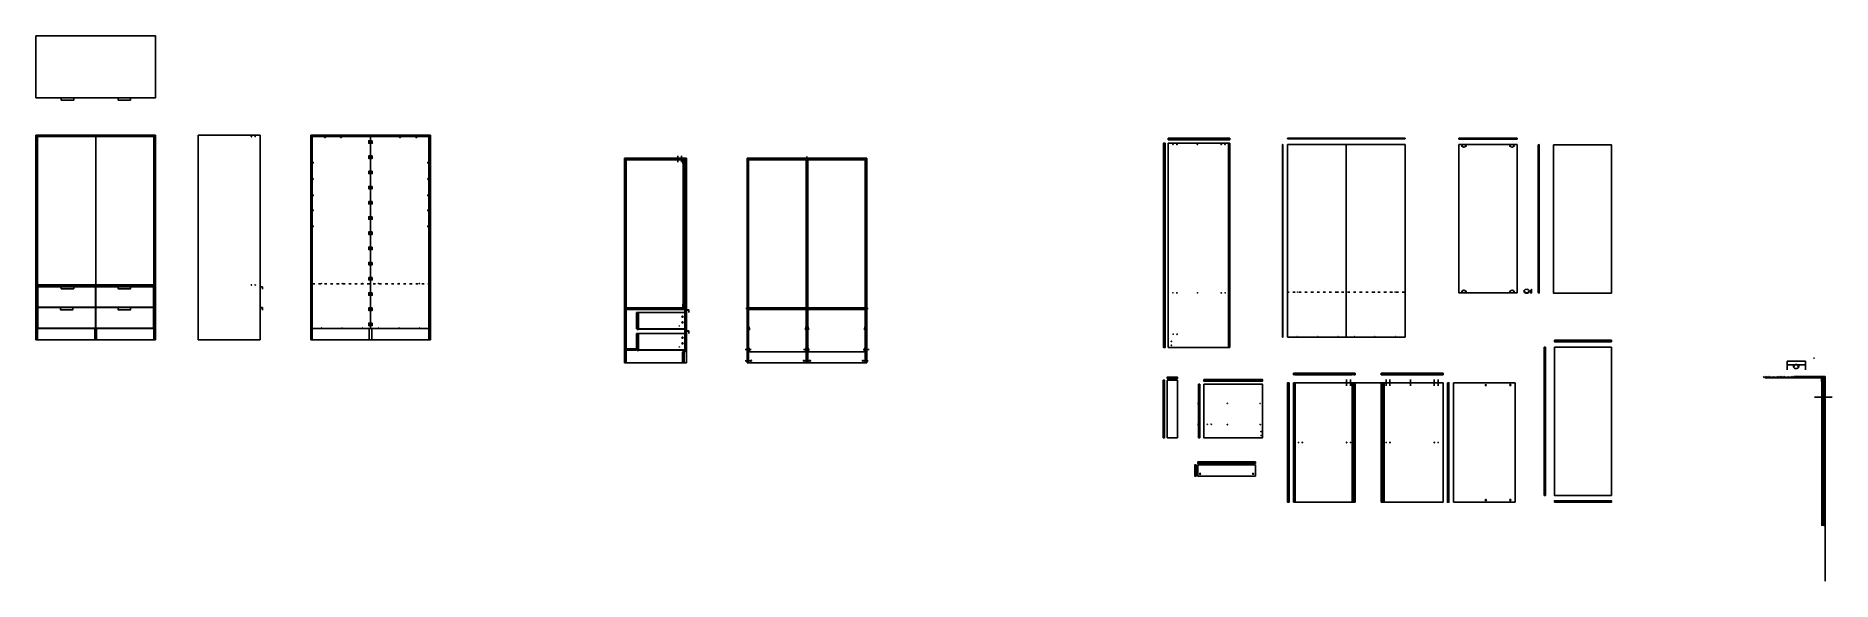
# Model space of a CAD drawing. Header units: millimetres. Extents: x 2032 to 3804, y 740 to 1278.
import ezdxf

# ---------------------------------------------------------------- set-up
doc = ezdxf.new("R2010")
doc.units = ezdxf.units.MM
doc.linetypes.add('ACAD_ISO02W100', pattern=[15, 12, -3])
doc.linetypes.add('ACAD_ISO03W100', pattern=[30, 12, -18])
for name, color, linetype in [('CAMPITURA', 253, 'Continuous'), ('filetto', 6, 'ACAD_ISO02W100'), ('mobile', 7, 'Continuous'), ('Viti', 90, 'Continuous')]:
    doc.layers.add(name, color=color, linetype=linetype)
pattern_1 = [(45, (90.105, -22.8741), (-0.6735192, 0.6735192), [])]
pattern_2 = [(45, (0, -22.8741), (-0.6735192, 0.6735192), [])]

# ---------------------------------------------------------------- blocks, each defined once
blk = doc.blocks.new('*U0')
for p, q in [((52.6, -7.9), (52.7, -7.9)), ((52.7, -8.3), (52.6, -8.3)), ((53.4, -7.9), (53.5, -7.9)), ((53.5, -8.3), (53.4, -8.3))]:
    blk.add_line(p, q)
blk.add_lwpolyline([(54.2, -6.4), (54.2, -9.9), (51.8, -9.9), (51.8, -6.4)], close=True)
for points in [[(52.6, -7.9), (52.6, -6.7), (52.2, -6.7), (52.2, -9.6), (52.6, -9.6), (52.6, -8.3)], [(53.5, -7.9), (53.5, -6.7), (53.9, -6.7), (53.9, -9.6), (53.5, -9.6), (53.5, -8.3)]]:
    blk.add_lwpolyline(points)
blk.add_circle((53, -8.1), 0.291)
for start, end in [(28.9233, 151.0767), (208.9233, 331.0767)]:
    blk.add_arc((53, -8.1), 0.414, start, end)
blk = doc.blocks.new('*U1')
at = {"color": 0, "linetype": 'ByBlock', "lineweight": -2, "transparency": 16777216, "rotation": 90}
for p in [(2083, 1169.4), (2083, 1154.4), (2083, 1139.4), (2083, 1124.4), (2083, 1109.4), (2083, 1094.4), (2083, 1079.4), (2083, 1064.4), (2083, 1049.4), (2083, 1034.4), (2083, 1019.4), (2083, 1004.4), (2083, 989.4)]:
    blk.add_blockref('*U0', p, dxfattribs=at)

msp = doc.modelspace()

# ---------------------------------------------------------------- hatches: boundary and pattern name
at = {"layer": 'CAMPITURA'}
h = msp.add_hatch(dxfattribs=at)
h.set_pattern_fill('ANSI31', color=256, scale=0.3)
h.set_pattern_definition(pattern_2)
h.paths.add_polyline_path([(2673.5, 1157.5), (2612.5, 1157.5), (2612.5, 1156), (2613.5, 1156), (2613.5, 1156.5), (2614, 1156.5), (2614, 1156), (2670.5, 1156), (2670.5, 1156.5), (2671, 1156.5), (2671, 1156), (2671.9, 1156), (2671.9, 1156.5), (2672.4, 1156.5), (2672.4, 1156), (2673, 1156), (2673.5, 1156)])
h = msp.add_hatch(dxfattribs=at)
h.set_pattern_fill('ANSI31', color=256, scale=0.3)
h.set_pattern_definition(pattern_1)
h.paths.add_polyline_path([(2614, 1156.5), (2613.5, 1156.5), (2613.5, 955.5), (2614, 955.5)])
h = msp.add_hatch(dxfattribs=at)
h.set_pattern_fill('ANSI31', color=256, scale=0.3)
h.set_pattern_definition(pattern_2)
h.paths.add_polyline_path([(2671, 1156.5), (2670.5, 1156.5), (2670.5, 1156), (2670.3, 1156), (2670.3, 1155.9), (2670.6, 1155.9), (2670.6, 1156.4), (2670.9, 1156.4), (2670.9, 1155.9), (2671.1, 1155.9), (2671.1, 1156), (2671, 1156)])
h.paths.add_polyline_path([(2672.4, 1156.5), (2671.9, 1156.5), (2671.9, 1156), (2671.7, 1156), (2671.7, 1155.9), (2672, 1155.9), (2672, 1156.4), (2672.3, 1156.4), (2672.3, 1155.9), (2672.5, 1155.9), (2672.5, 1156), (2672.4, 1156)])
h.paths.add_polyline_path([(2672.3, 1155.9), (2672.1, 1155.9), (2671.6, 1155.9), (2671.6, 1152.4), (2671.6, 1009.9), (2672.6, 1009.9), (2672.6, 1155.9), (2672.5, 1155.9)])
h.paths.add_polyline_path([(2671.2, 1155.9), (2670.9, 1155.9), (2670.7, 1155.9), (2670.2, 1155.9), (2670.2, 1152.4), (2670.2, 1009.9), (2671.2, 1009.9)])
h = msp.add_hatch(dxfattribs=at)
h.set_pattern_fill('ANSI31', color=256, scale=0.3)
h.set_pattern_definition(pattern_2)
h.paths.add_polyline_path([(2849.9, 1157.5), (2734.9, 1157.5), (2734.9, 1156), (2849.9, 1156)])
h.paths.add_polyline_path([(2851.4, 1157.5), (2849.9, 1157.5), (2849.9, 955.5), (2851.4, 955.5)])
h.paths.add_polyline_path([(2734.9, 1157.5), (2733.4, 1157.5), (2733.4, 955.5), (2734.9, 955.5)])
h.paths.add_polyline_path([(2849.9, 1009.8), (2734.9, 1009.8), (2734.9, 1008.3), (2849.9, 1008.3)])
h = msp.add_hatch(dxfattribs=at)
h.set_pattern_fill('ANSI31', color=256, scale=0.3)
h.set_pattern_definition(pattern_2)
h.paths.add_polyline_path([(2791.7, 955.5), (2793.2, 955.5), (2793.2, 1008.3), (2791.7, 1008.3)])
h.paths.add_polyline_path([(2793.2, 1156), (2791.7, 1156), (2791.7, 1009.8), (2793.2, 1009.8)])
h = msp.add_hatch(dxfattribs=at)
h.set_pattern_fill('ANSI31', color=256, scale=0.3)
h.set_pattern_definition(pattern_2)
h.paths.add_polyline_path([(2670.5, 1009.8), (2614, 1009.8), (2614, 1008.3), (2673, 1008.3), (2673, 1009.8), (2672.4, 1009.8), (2672.4, 1009.3), (2671.9, 1009.3), (2671.9, 1009.8), (2671, 1009.8), (2671, 1009.3), (2670.5, 1009.3)])
h = msp.add_hatch(dxfattribs=at)
h.set_pattern_fill('ANSI31', color=256, scale=0.3)
h.set_pattern_definition([(45, (1932.93, 855.002), (-0.6735192, 0.6735192), [])])
h.paths.add_polyline_path([(2626.4, 1005.4), (2624.9, 1005.4), (2624.9, 988.6), (2626.4, 988.6), (2626.4, 988.9), (2625.9, 988.9), (2625.9, 989.1), (2626.4, 989.1)])
h = msp.add_hatch(dxfattribs=at)
h.set_pattern_fill('ANSI31', color=256, scale=0.3)
h.set_pattern_definition(pattern_2)
h.paths.add_polyline_path([(2670.9, 1009.4), (2670.6, 1009.4), (2670.6, 1009.9), (2670.3, 1009.9), (2670.3, 1009.8), (2670.5, 1009.8), (2670.5, 1009.3), (2671, 1009.3), (2671, 1009.8), (2671.1, 1009.8), (2671.1, 1009.9), (2670.9, 1009.9)])
h.paths.add_polyline_path([(2671.7, 1009.9), (2671.7, 1009.8), (2671.9, 1009.8), (2671.9, 1009.3), (2672.4, 1009.3), (2672.4, 1009.8), (2672.5, 1009.8), (2672.5, 1009.9), (2672.3, 1009.9), (2672.3, 1009.4), (2672, 1009.4), (2672, 1009.9)])
h = msp.add_hatch(dxfattribs=at)
h.set_pattern_fill('ANSI31', color=256, scale=0.3)
h.set_pattern_definition([(45, (1941.8021, 825.002), (-0.6735192, 0.6735192), [])])
h.paths.add_polyline_path([(2673.5, 1007.9), (2672, 1007.9), (2672, 988.6), (2672, 988.4), (2672, 987.6), (2673.5, 987.6)])
h = msp.add_hatch(dxfattribs=at)
h.set_pattern_fill('ANSI31', color=256, scale=0.3)
h.set_pattern_definition([(45, (1922.2021, 825.502), (-0.6735192, 0.6735192), [])])
h.paths.add_polyline_path([(2672.5, 989.1), (2615.9, 989.1), (2625.9, 989.1), (2625.9, 988.9), (2615.9, 988.9), (2672.5, 988.9)])
h = msp.add_hatch(dxfattribs=at)
h.set_pattern_fill('ANSI31', color=256, scale=0.3)
h.set_pattern_definition([(45, (1932.93, 834.3081), (-0.6735192, 0.6735192), [])])
h.paths.add_polyline_path([(2626.4, 984.7), (2624.9, 984.7), (2624.9, 967.9), (2626.4, 967.9), (2626.4, 968.2), (2625.9, 968.2), (2625.9, 968.4), (2626.4, 968.4)])
h = msp.add_hatch(dxfattribs=at)
h.set_pattern_fill('ANSI31', color=256, scale=0.3)
h.set_pattern_definition([(45, (1941.8021, 804.3081), (-0.6735192, 0.6735192), [])])
h.paths.add_polyline_path([(2673.5, 987.2), (2672, 987.2), (2672, 967.9), (2672, 967.7), (2672, 966.9), (2673.5, 966.9)])
h = msp.add_hatch(dxfattribs=at)
h.set_pattern_fill('ANSI31', color=256, scale=0.3)
h.set_pattern_definition(pattern_1)
h.paths.add_polyline_path([(2624, 968), (2624, 969.5), (2614, 969.5), (2614, 968)])
h = msp.add_hatch(dxfattribs=at)
h.set_pattern_fill('ANSI31', color=256, scale=0.3)
h.set_pattern_definition([(45, (1922.2021, 804.8081), (-0.6735192, 0.6735192), [])])
h.paths.add_polyline_path([(2672.5, 968.4), (2615.9, 968.4), (2625.9, 968.4), (2625.9, 968.2), (2615.9, 968.2), (2672.5, 968.2)])
h = msp.add_hatch(dxfattribs=at)
h.set_pattern_fill('ANSI31', color=256, scale=0.3)
h.set_pattern_definition([(45, (145.855, -22.8741), (-0.6735192, 0.6735192), [])])
h.paths.add_polyline_path([(2671.3, 966.5), (2669.8, 966.5), (2669.8, 955.5), (2671.3, 955.5)])
h = msp.add_hatch(dxfattribs=at)
h.set_pattern_fill('ANSI31', color=256, scale=0.3)
h.set_pattern_definition([(45, (1123.4427, -238.1892), (-0.6735192, 0.6735192), [])])
h.paths.add_polyline_path([(3797, 942.2), (3736, 942.2), (3736, 940.7), (3737, 940.7), (3737, 941.2), (3737.5, 941.2), (3737.5, 940.7), (3793.9, 940.7), (3793.9, 941.2), (3794.4, 941.2), (3794.4, 940.7), (3795.3, 940.7), (3795.3, 941.2), (3795.8, 941.2), (3795.8, 940.7), (3796.5, 940.7), (3797, 940.7)])
h = msp.add_hatch(dxfattribs=at)
h.set_pattern_fill('ANSI31', color=256, scale=0.3)
h.paths.add_polyline_path([(3794.7, 940.6), (3793.7, 940.6), (3793.7, 921.7), (3794.7, 921.7)])
h.paths.add_polyline_path([(3796.1, 940.6), (3795.1, 940.6), (3795.1, 921.7), (3796.1, 921.7)])
h.paths.add_polyline_path([(3793.7, 940.6), (3793.6, 940.6), (3793.6, 937.1), (3793.7, 937.1)])
h.paths.add_polyline_path([(3795.1, 940.6), (3795, 940.6), (3795, 937.1), (3795.1, 937.1)])
h = msp.add_hatch(dxfattribs=at)
h.set_pattern_fill('ANSI31', color=256, scale=0.3)
h.paths.add_polyline_path([(3794, 941.1), (3794.3, 941.1), (3794.3, 940.6), (3794.6, 940.6), (3794.6, 940.7), (3794.4, 940.7), (3794.4, 941.2), (3793.9, 941.2), (3793.9, 940.7), (3793.8, 940.7), (3793.8, 940.6), (3794, 940.6)])
h.paths.add_polyline_path([(3795.4, 941.1), (3795.7, 941.1), (3795.7, 940.6), (3796, 940.6), (3796, 940.7), (3795.8, 940.7), (3795.8, 941.2), (3795.3, 941.2), (3795.3, 940.7), (3795.2, 940.7), (3795.2, 940.6), (3795.4, 940.6)])

# ---------------------------------------------------------------- linework, layer by layer
for p, q in [((2031.7, 978.4), (2031.7, 1180.4)), ((2031.7, 1180.4), (2149.7, 1180.4)), ((2033.2, 978.4), (2033.2, 1180.4)), ((2148.2, 1178.9), (2033.2, 1178.9)), ((2090.7, 1178.9), (2090.7, 1032.7)), ((2148.2, 1180.4), (2148.2, 978.4)), ((2149.7, 1180.4), (2149.7, 978.4)), ((2191.9, 978.4), (2191.9, 1180.4)), ((2191.9, 1180.4), (2252.9, 1180.4)), ((2252.9, 1180.4), (2252.9, 978.4)), ((2302.9, 978.4), (2302.9, 1180.4)), ((2302.9, 1180.4), (2420.9, 1180.4)), ((2304.4, 978.4), (2304.4, 1180.4)), ((2419.4, 1178.9), (2304.4, 1178.9)), ((2316.3, 1178.9), (2316.3, 1178.4)), ((2316.3, 1178.4), (2316.3, 1177.9)), ((2316.3, 1177.9), (2317.3, 1177.9)), ((2317.3, 1177.9), (2317.3, 1178.9)), ((2332.3, 1178.9), (2332.3, 1177.9)), ((2332.3, 1177.9), (2333.3, 1177.9)), ((2333.3, 1177.9), (2333.3, 1178.9)), ((2361.9, 989.4), (2361.9, 1178.9)), ((2390.4, 1177.9), (2390.4, 1178.9)), ((2391.4, 1177.9), (2390.4, 1177.9)), ((2406.4, 1178.9), (2391.4, 1178.9)), ((2391.4, 1178.9), (2391.4, 1177.9)), ((2406.4, 1177.9), (2406.4, 1178.9)), ((2407.4, 1177.9), (2406.4, 1177.9)), ((2407.4, 1178.9), (2407.4, 1178.4)), ((2407.4, 1178.4), (2407.4, 1177.9)), ((2420.9, 1180.4), (2418.4, 1180.4)), ((2419.4, 1180.4), (2419.4, 978.4)), ((2420.9, 1180.4), (2420.9, 978.4)), ((3148.8, 970.6), (3148.8, 1172.6)), ((3148.8, 1172.6), (3209.8, 1172.6)), ((3208.3, 1172.6), (3208.3, 970.6)), ((3208.8, 1172.6), (3208.8, 970.6)), ((3209.8, 1172.6), (3209.8, 970.6)), ((2305.4, 1153.6), (2304.4, 1153.6)), ((2304.4, 1152.6), (2305.4, 1152.6)), ((2305.4, 1152.6), (2305.4, 1153.6)), ((2418.4, 1152.6), (2418.4, 1153.6)), ((2418.4, 1153.6), (2419.4, 1153.6)), ((2419.4, 1152.6), (2418.4, 1152.6)), ((2612.5, 955.5), (2612.5, 1157.5)), ((2612.5, 1157.5), (2673.5, 1157.5)), ((2612.5, 1157.5), (2614, 1157.5)), ((2612.5, 1156), (2613.5, 1156)), ((2613.5, 955.5), (2613.5, 1156.5)), ((2614, 1156.5), (2614, 955.5)), ((2614, 1156), (2670.5, 1156)), ((2671, 1156), (2671.9, 1156)), ((2671.2, 1156), (2671.6, 1156)), ((2672.4, 1156), (2673, 1156)), ((2672.6, 1156), (2673.5, 1156)), ((2673, 1009.8), (2673, 1156)), ((2673.5, 1157.5), (2673.5, 955.5)), ((2733.4, 1157.5), (2733.4, 1156)), ((2733.4, 1157.5), (2733.4, 955.5)), ((2733.4, 1157.5), (2851.4, 1157.5)), ((2734.9, 955.5), (2734.9, 1157.5)), ((2734.9, 1156), (2849.9, 1156)), ((2791.7, 1009.8), (2791.7, 1156)), ((2793.2, 1156), (2793.2, 1009.8)), ((2849.9, 955.5), (2849.9, 1157.5)), ((2851.4, 1157.5), (2851.4, 1156)), ((2851.4, 1157.5), (2851.4, 955.5)), ((2305.4, 1137.6), (2304.4, 1137.6)), ((2305.4, 1137.6), (2304.4, 1137.6)), ((2304.4, 1136.6), (2305.4, 1136.6)), ((2304.4, 1136.6), (2304.9, 1136.6)), ((2304.9, 1136.6), (2305.4, 1136.6)), ((2305.4, 1136.6), (2305.4, 1137.6)), ((2305.4, 1136.6), (2305.4, 1137.6)), ((2418.4, 1136.6), (2418.4, 1137.6)), ((2418.4, 1137.6), (2419.4, 1137.6)), ((2418.4, 1136.6), (2418.4, 1137.6)), ((2418.4, 1137.6), (2419.4, 1137.6)), ((2419.4, 1136.6), (2418.4, 1136.6)), ((2418.9, 1136.6), (2418.4, 1136.6)), ((2419.4, 1136.6), (2418.9, 1136.6)), ((2305.4, 1121.6), (2304.4, 1121.6)), ((2304.4, 1120.6), (2304.9, 1120.6)), ((2304.9, 1120.6), (2305.4, 1120.6)), ((2305.4, 1120.6), (2305.4, 1121.6)), ((2418.4, 1120.6), (2418.4, 1121.6)), ((2418.4, 1121.6), (2419.4, 1121.6)), ((2418.9, 1120.6), (2418.4, 1120.6)), ((2419.4, 1120.6), (2418.9, 1120.6)), ((2305.4, 1106.8), (2304.4, 1106.8)), ((2304.4, 1105.8), (2305.4, 1105.8)), ((2305.4, 1105.8), (2305.4, 1106.8)), ((2418.4, 1105.8), (2418.4, 1106.8)), ((2418.4, 1106.8), (2419.4, 1106.8)), ((2419.4, 1105.8), (2418.4, 1105.8)), ((2305.4, 1090.8), (2304.4, 1090.8)), ((2304.4, 1089.8), (2305.4, 1089.8)), ((2305.4, 1089.8), (2305.4, 1090.8)), ((2418.4, 1089.8), (2418.4, 1090.8)), ((2418.4, 1090.8), (2419.4, 1090.8)), ((2418.9, 1089.8), (2418.4, 1089.8)), ((2419.4, 1089.8), (2418.9, 1089.8)), ((2148.2, 1032.7), (2033.2, 1032.7)), ((2092, 1031.2), (2033.2, 1031.2)), ((2090, 1030.8), (2090, 1031.2)), ((2091.5, 1030.8), (2091.5, 1031.2)), ((2148.2, 1031.2), (2092, 1031.2)), ((2090, 1010.1), (2090, 1010.5)), ((2091.5, 1010.1), (2091.5, 1010.5)), ((2614, 1009.8), (2670.5, 1009.8)), ((2614, 1008.3), (2673, 1008.3)), ((2671, 1009.8), (2671.9, 1009.8)), ((2671.2, 1009.8), (2671.6, 1009.8)), ((2672, 1008.3), (2672, 989.1)), ((2672.4, 1009.8), (2673, 1009.8)), ((2673, 1007.9), (2673, 1008.3)), ((2734.9, 1009.8), (2849.9, 1009.8)), ((2734.9, 1009.8), (2734.9, 1008.3)), ((2734.9, 1008.3), (2849.9, 1008.3)), ((2791.7, 955.5), (2791.7, 1008.3)), ((2793.2, 1008.3), (2793.2, 955.5)), ((2849.9, 1009.8), (2849.9, 1008.3)), ((2149.7, 978.4), (2031.7, 978.4)), ((2031.7, 978.4), (2034.2, 978.4)), ((2090, 989.4), (2033.2, 989.4)), ((2090, 989.4), (2090, 989.8)), ((2090, 989.4), (2090, 978.4)), ((2090.7, 978.4), (2092, 978.4)), ((2090.7, 978.4), (2092, 978.4)), ((2091.5, 989.4), (2091.5, 989.8)), ((2148.2, 989.4), (2091.5, 989.4)), ((2091.5, 978.4), (2091.5, 989.4)), ((2252.9, 978.4), (2191.9, 978.4)), ((2420.9, 978.4), (2302.9, 978.4)), ((2302.9, 978.4), (2305.4, 978.4)), ((2419.4, 989.4), (2304.4, 989.4)), ((2361.9, 989.4), (2304.4, 989.4)), ((2363.1, 989.4), (2360.6, 989.4)), ((2360.6, 989.4), (2360.6, 978.4)), ((2361.9, 978.4), (2363.1, 978.4)), ((2361.9, 978.4), (2363.1, 978.4)), ((2363.1, 978.4), (2363.1, 989.4)), ((2672, 988.9), (2672, 966.9)), ((2673, 987.2), (2673, 987.6)), ((3209.8, 970.6), (3148.8, 970.6)), ((3519.7, 824.8), (3519.7, 971)), ((3521.2, 971), (3521.2, 824.8)), ((2673.5, 955.5), (2612.5, 955.5)), ((2614, 955.5), (2612.5, 955.5)), ((2733.4, 955.5), (2734.9, 955.5)), ((2791.7, 955.5), (2793.2, 955.5)), ((2851.4, 955.5), (2849.9, 955.5)), ((3272.5, 945.4), (3333.5, 945.4)), ((3272.5, 943.9), (3273.5, 943.9)), ((3274, 943.9), (3330.4, 943.9)), ((3330.9, 943.9), (3331.8, 943.9)), ((3332.3, 943.9), (3333, 943.9)), ((3332.6, 943.9), (3333.5, 943.9)), ((3420, 945.4), (3359, 945.4)), ((3360.2, 943.9), (3359, 943.9)), ((3361.6, 943.9), (3360.7, 943.9)), ((3420, 943.9), (3362.1, 943.9)), ((3737.5, 940.7), (3793.9, 940.7)), ((3794.4, 940.7), (3795.3, 940.7)), ((3794.7, 940.7), (3795.1, 940.7)), ((3795.8, 940.7), (3796.5, 940.7)), ((3796.1, 940.7), (3797, 940.7)), ((3796.5, 794.5), (3796.5, 940.7)), ((3797, 942.2), (3797, 740.2)), ((3178.6, 881.7), (3178.6, 934.5)), ((3180.1, 934.5), (3180.1, 881.7)), ((3272.5, 818), (3272.5, 936)), ((3420, 818), (3420, 936)), ((3491.2, 818), (3491.2, 936)), ((3178.6, 881.7), (3180.1, 881.7))]:
    msp.add_line(p, q)
at = {"linetype": 'ACAD_ISO03W100', "ltscale": 0.2}
msp.add_line((2304.4, 1033.7), (2419.4, 1033.7), dxfattribs=at)
for points in [[(2090.5, 1030.8), (2033.6, 1030.8), (2033.6, 1010.5), (2090.5, 1010.5)], [(2062.9, 1030.8), (2069.1, 1030.8), (2069.1, 1028.7), (2062.9, 1028.7), (2056.7, 1028.7), (2056.7, 1030.8)], [(2147.8, 1030.8), (2090.9, 1030.8), (2090.9, 1010.5), (2147.8, 1010.5)], [(2090.5, 1010.1), (2033.6, 1010.1), (2033.6, 989.8), (2090.5, 989.8)], [(2062.1, 1010.1), (2068.2, 1010.1), (2068.2, 1008), (2062.1, 1008), (2055.9, 1008), (2055.9, 1010.1)], [(2147.8, 1010.1), (2090.9, 1010.1), (2090.9, 989.8), (2147.8, 989.8)], [(2624, 968), (2614, 968), (2614, 969.5), (2624, 969.5)], [(2791.7, 955.5), (2734.9, 955.5), (2734.9, 966.5), (2791.7, 966.5)], [(2849.9, 955.5), (2793.2, 955.5), (2793.2, 966.5), (2849.9, 966.5)], [(3143.8, 881.7), (3143.8, 938.5), (3145.3, 938.5), (3145.3, 881.7)], [(3148, 881.7), (3148, 938.5), (3158, 938.5), (3158, 881.7)], [(3234.9, 856.4), (3178.1, 856.4), (3178.1, 857.9), (3234.9, 857.9)], [(3234.9, 843.9), (3178.1, 843.9), (3178.1, 854.9), (3234.9, 854.9)]]:
    msp.add_lwpolyline(points, close=True)
for points in [[(2119, 1028.7), (2112.8, 1028.7), (2112.8, 1030.8), (2119, 1030.8)], [(2119, 1030.8), (2125.1, 1030.8), (2125.1, 1028.7), (2119, 1028.7)], [(2119, 1008), (2112.8, 1008), (2112.8, 1010.1), (2119, 1010.1)], [(2119, 1010.1), (2125.1, 1010.1), (2125.1, 1008), (2119, 1008)]]:
    msp.add_lwpolyline(points)
for centre in [(2313.6, 1033.9), (2333.9, 1033.8), (2353.9, 1033.9), (2369.8, 1033.9), (2389.8, 1033.8), (2410.1, 1033.9), (2313.4, 989.9), (2333.7, 989.9), (2353.8, 989.9), (2369.9, 989.9), (2390, 989.9), (2410.3, 989.9), (3144.6, 930.4), (3144.6, 910.1), (3144.6, 890.1)]:
    msp.add_circle(centre, 0.151)
at = {"layer": 'CAMPITURA'}
msp.add_line((3786.5, 921.7), (3803.9, 921.7), dxfattribs=at)
msp.add_lwpolyline([(2419.9, 1179.4), (2303.9, 1179.4), (2303.9, 989.4), (2419.9, 989.4)], close=True, dxfattribs=at)
at = {"layer": 'filetto'}
for p, q in [((3793.7, 939.4), (3794.2, 939.4)), ((3793.7, 939.2), (3793.7, 939.4)), ((3794.2, 939.2), (3794.2, 939.4)), ((3795.1, 939.4), (3795.6, 939.4)), ((3795.1, 939.2), (3795.1, 939.4)), ((3795.6, 939.2), (3795.6, 939.4)), ((3793.7, 939.2), (3793.7, 939.1)), ((3793.7, 939.1), (3794.2, 939.1)), ((3794.2, 939.2), (3794.2, 939.1)), ((3795.1, 939.2), (3795.1, 939.1)), ((3795.1, 939.1), (3795.6, 939.1)), ((3795.6, 939.2), (3795.6, 939.1))]:
    msp.add_line(p, q, dxfattribs=at)
at = {"layer": 'mobile'}
for p, q in [((2056.7, 1217.3), (2056.7, 1214.8)), ((2056.7, 1214.8), (2069.1, 1214.8)), ((2069.1, 1214.8), (2069.1, 1217.3)), ((2112.8, 1217.3), (2112.8, 1214.8)), ((2112.8, 1214.8), (2125.1, 1214.8)), ((2125.1, 1214.8), (2125.1, 1217.3)), ((3148.8, 1177.3), (3148.8, 1175.8)), ((3208.3, 1177.3), (3148.8, 1177.3)), ((3148.8, 1175.8), (3209.8, 1175.8)), ((3208.3, 1177.3), (3208.3, 1176.8)), ((3208.3, 1176.8), (3208.8, 1176.8)), ((3209.8, 1177.3), (3208.8, 1177.3)), ((3208.8, 1177.3), (3208.8, 1176.8)), ((3209.8, 1175.8), (3209.8, 1177.3)), ((3324.6, 1171), (3324.6, 981)), ((3493.1, 1177.3), (3435.6, 1177.3)), ((3435.6, 1177.3), (3435.6, 1176.3)), ((3435.6, 1176.3), (3493.1, 1176.3)), ((3442.2, 1177), (3439.1, 1177)), ((3439.1, 1176.3), (3439.1, 1177)), ((3439.1, 1171), (3442.2, 1171)), ((3442.2, 1176.3), (3442.2, 1177)), ((3486.5, 1177), (3489.6, 1177)), ((3486.5, 1176.3), (3486.5, 1177)), ((3489.6, 1171), (3486.5, 1171)), ((3489.6, 1176.3), (3489.6, 1177)), ((3493.1, 1176.3), (3493.1, 1177.3)), ((3514, 1170.7), (3515, 1170.7)), ((2613.5, 1156.5), (2614, 1156.5)), ((2670.2, 1155.9), (2671.2, 1155.9)), ((2670.3, 1155.9), (2670.3, 1156)), ((2671, 1156.5), (2670.5, 1156.5)), ((2670.5, 1156), (2670.5, 1156.5)), ((2670.9, 1156.4), (2670.6, 1156.4)), ((2670.6, 1156.4), (2670.6, 1155.9)), ((2670.9, 1156.4), (2670.9, 1155.9)), ((2671, 1156), (2671, 1156.5)), ((2671.1, 1155.9), (2671.1, 1156)), ((2671.6, 1155.9), (2672.6, 1155.9)), ((2671.7, 1155.9), (2671.7, 1156)), ((2672.4, 1156.5), (2671.9, 1156.5)), ((2671.9, 1156), (2671.9, 1156.5)), ((2672, 1156.4), (2672, 1155.9)), ((2672.3, 1156.4), (2672, 1156.4)), ((2672.3, 1156.4), (2672.3, 1155.9)), ((2672.4, 1156), (2672.4, 1156.5)), ((2672.5, 1155.9), (2672.5, 1156)), ((2673.5, 1156), (2673.5, 1157.5)), ((2255.4, 1030.8), (2252.9, 1030.8)), ((2253.1, 1029.2), (2252.9, 1029.2)), ((2253.1, 1030.6), (2255.2, 1030.6)), ((2253.1, 1030.6), (2253.1, 1029.2)), ((2255.2, 1028.3), (2255.2, 1030.6)), ((2255.4, 1028.3), (2255.2, 1028.3)), ((2255.4, 1028.3), (2255.4, 1030.8)), ((3439.1, 1024.8), (3442.2, 1024.8)), ((3489.6, 1024.8), (3486.5, 1024.8)), ((3501, 1024.8), (3504.1, 1024.8)), ((3501.8, 1024.8), (3501.8, 1024.4)), ((3502.3, 1024.4), (3502.3, 1024.4)), ((3502.8, 1024.4), (3502.8, 1024.4)), ((3503.3, 1024.8), (3503.3, 1024.4)), ((3514, 1024.7), (3515, 1024.7)), ((2255.4, 1010.1), (2252.9, 1010.1)), ((2253.1, 1008.5), (2252.9, 1008.5)), ((2253.1, 1009.9), (2255.2, 1009.9)), ((2253.1, 1009.9), (2253.1, 1008.5)), ((2255.2, 1007.6), (2255.2, 1009.9)), ((2255.4, 1007.6), (2255.2, 1007.6)), ((2255.4, 1007.6), (2255.4, 1010.1)), ((2624.4, 1005.4), (2672, 1005.4)), ((2624.4, 1005.4), (2624.4, 989.1)), ((2624.4, 1005.4), (2624.9, 1005.4)), ((2624.9, 990.1), (2624.9, 1005.4)), ((2624.9, 1005.4), (2626.4, 1005.4)), ((2626.4, 990.4), (2626.4, 1005.4)), ((2670.2, 1009.9), (2671.2, 1009.9)), ((2670.3, 1009.9), (2670.3, 1009.8)), ((2670.5, 1009.8), (2670.5, 1009.3)), ((2671, 1009.3), (2670.5, 1009.3)), ((2670.6, 1009.4), (2670.6, 1009.9)), ((2670.9, 1009.4), (2670.6, 1009.4)), ((2670.9, 1009.4), (2670.9, 1009.9)), ((2671, 1009.8), (2671, 1009.3)), ((2671.1, 1009.9), (2671.1, 1009.8)), ((2671.6, 1009.9), (2672.6, 1009.9)), ((2671.7, 1009.9), (2671.7, 1009.8)), ((2671.9, 1009.8), (2671.9, 1009.3)), ((2672.4, 1009.3), (2671.9, 1009.3)), ((2672, 1009.4), (2672, 1009.9)), ((2672.3, 1009.4), (2672, 1009.4)), ((2676, 1007.9), (2672, 1007.9)), ((2672, 997.6), (2672, 1007.9)), ((2672, 990.4), (2672, 997.6)), ((2672.3, 1009.4), (2672.3, 1009.9)), ((2672.4, 1009.8), (2672.4, 1009.3)), ((2672.5, 1009.9), (2672.5, 1009.8)), ((2673, 1009.8), (2673, 1008.3)), ((2673.5, 1007.9), (2673.5, 987.9)), ((2673.5, 987.6), (2673.5, 1007.9)), ((2673.7, 1006.4), (2673.5, 1006.4)), ((2673.7, 1007.7), (2675.8, 1007.7)), ((2673.7, 1007.7), (2673.7, 1006.4)), ((2675.8, 1005.4), (2675.8, 1007.7)), ((2676, 1005.4), (2675.8, 1005.4)), ((2676, 1005.4), (2676, 1007.9)), ((2624.4, 989.1), (2624.9, 989.1)), ((2624.4, 984.7), (2624.4, 968.4)), ((2624.4, 984.7), (2624.9, 984.7)), ((2624.4, 984.7), (2672, 984.7)), ((2624.9, 988.6), (2624.9, 990.6)), ((2626.4, 988.6), (2624.9, 988.6)), ((2624.9, 969.4), (2624.9, 984.7)), ((2624.9, 984.7), (2626.4, 984.7)), ((2625.9, 988.9), (2625.9, 989.1)), ((2625.9, 989.1), (2626.4, 989.1)), ((2672, 989.1), (2625.9, 989.1)), ((2626.4, 988.9), (2625.9, 988.9)), ((2625.9, 988.9), (2672, 988.9)), ((2626.4, 990.4), (2626.4, 989.1)), ((2626.4, 988.6), (2626.4, 988.9)), ((2626.4, 969.7), (2626.4, 984.7)), ((2672.5, 989.1), (2672, 989.1)), ((2672, 988.9), (2672.5, 988.9)), ((2672, 987.6), (2672, 988.4)), ((2672, 987.6), (2673.5, 987.6)), ((2676, 987.2), (2672, 987.2)), ((2672, 976.9), (2672, 987.2)), ((2672, 973.2), (2672, 980.3)), ((2672.5, 988.9), (2672.5, 989.1)), ((2673.5, 989.7), (2673.5, 969.7)), ((2673.5, 966.9), (2673.5, 987.2)), ((2673.7, 985.7), (2673.5, 985.7)), ((2673.7, 987), (2675.8, 987)), ((2673.7, 987), (2673.7, 985.7)), ((2675.8, 984.7), (2675.8, 987)), ((2676, 984.7), (2675.8, 984.7)), ((2676, 984.7), (2676, 987.2)), ((2734.9, 991.2), (2735.3, 991.2)), ((2734.9, 991.2), (2735.3, 991.2)), ((2734.9, 988.4), (2735.3, 988.4)), ((2735.3, 990.8), (2735.2, 990.8)), ((2735.2, 990.8), (2735.2, 989.3)), ((2735.2, 989.3), (2735.3, 989.3)), ((2735.3, 991.2), (2735.3, 989.7)), ((2735.3, 989.7), (2735.7, 989.7)), ((2735.3, 989.7), (2735.3, 988.2)), ((2735.3, 988.2), (2735.7, 988.2)), ((2735.7, 989.7), (2735.7, 988.2)), ((2791.3, 989.7), (2790.9, 989.7)), ((2790.9, 989.7), (2790.9, 988.2)), ((2791.3, 988.2), (2790.9, 988.2)), ((2791.7, 991.2), (2791.3, 991.2)), ((2791.7, 991.2), (2791.3, 991.2)), ((2791.3, 991.2), (2791.3, 989.7)), ((2791.3, 990.8), (2791.3, 990.8)), ((2791.3, 990.8), (2791.3, 989.3)), ((2791.3, 989.7), (2791.3, 988.2)), ((2791.3, 989.3), (2791.3, 989.3)), ((2791.7, 988.4), (2791.3, 988.4)), ((2793.2, 991.2), (2793.6, 991.2)), ((2793.2, 991.2), (2793.6, 991.2)), ((2793.2, 988.4), (2793.6, 988.4)), ((2793.6, 990.8), (2793.5, 990.8)), ((2793.5, 990.8), (2793.5, 989.3)), ((2793.5, 989.3), (2793.6, 989.3)), ((2793.6, 991.2), (2793.6, 989.7)), ((2793.6, 989.7), (2794, 989.7)), ((2793.6, 989.7), (2793.6, 988.2)), ((2793.6, 988.2), (2794, 988.2)), ((2794, 989.7), (2794, 988.2)), ((2849.5, 989.7), (2849.1, 989.7)), ((2849.1, 989.7), (2849.1, 988.2)), ((2849.5, 988.2), (2849.1, 988.2)), ((2849.9, 991.2), (2849.5, 991.2)), ((2849.9, 991.2), (2849.5, 991.2)), ((2849.5, 991.2), (2849.5, 989.7)), ((2849.5, 990.8), (2849.6, 990.8)), ((2849.5, 989.7), (2849.5, 988.2)), ((2849.6, 989.3), (2849.5, 989.3)), ((2849.9, 988.4), (2849.5, 988.4)), ((2849.6, 990.8), (2849.6, 989.3)), ((2624.4, 968.4), (2624.9, 968.4)), ((2624.9, 967.9), (2624.9, 969.9)), ((2626.4, 967.9), (2624.9, 967.9)), ((2625.9, 968.2), (2625.9, 968.4)), ((2625.9, 968.4), (2626.4, 968.4)), ((2626.4, 968.2), (2625.9, 968.2)), ((2626.4, 969.7), (2626.4, 968.4)), ((2672, 968.4), (2626.4, 968.4)), ((2626.4, 968.2), (2672, 968.2)), ((2626.4, 967.9), (2626.4, 968.2)), ((2669.8, 966.5), (2671.3, 966.5)), ((2669.8, 966.5), (2669.8, 955.5)), ((2671.3, 966.5), (2671.3, 955.5)), ((2672, 969.4), (2672, 970.2)), ((2672.5, 968.4), (2672, 968.4)), ((2672, 968.2), (2672.5, 968.2)), ((2672, 966.9), (2673.5, 966.9)), ((2672.5, 968.2), (2672.5, 968.4)), ((2734.9, 970.3), (2735.3, 970.3)), ((2734.9, 970.3), (2735.3, 970.3)), ((2734.9, 970.3), (2735.3, 970.3)), ((2734.9, 967.5), (2735.3, 967.5)), ((2735.3, 969.9), (2735.2, 969.9)), ((2735.2, 969.9), (2735.2, 968.4)), ((2735.2, 968.4), (2735.3, 968.4)), ((2735.3, 970.3), (2735.3, 968.8)), ((2735.3, 968.8), (2735.7, 968.8)), ((2735.3, 968.8), (2735.3, 967.3)), ((2735.3, 967.3), (2735.7, 967.3)), ((2735.7, 968.8), (2735.7, 967.3)), ((2791.3, 968.8), (2790.9, 968.8)), ((2790.9, 968.8), (2790.9, 967.3)), ((2791.3, 967.3), (2790.9, 967.3)), ((2791.7, 970.3), (2791.3, 970.3)), ((2791.7, 970.3), (2791.3, 970.3)), ((2791.7, 970.3), (2791.3, 970.3)), ((2791.3, 970.3), (2791.3, 968.8)), ((2791.3, 969.9), (2791.3, 969.9)), ((2791.3, 969.9), (2791.3, 968.4)), ((2791.3, 968.8), (2791.3, 967.3)), ((2791.3, 968.4), (2791.3, 968.4)), ((2791.7, 967.5), (2791.3, 967.5)), ((2793.2, 970.3), (2793.6, 970.3)), ((2793.2, 970.3), (2793.6, 970.3)), ((2793.2, 970.3), (2793.6, 970.3)), ((2793.2, 967.5), (2793.6, 967.5)), ((2793.6, 969.9), (2793.5, 969.9)), ((2793.5, 969.9), (2793.5, 968.4)), ((2793.5, 968.4), (2793.6, 968.4)), ((2793.6, 970.3), (2793.6, 968.8)), ((2793.6, 968.8), (2794, 968.8)), ((2793.6, 968.8), (2793.6, 967.3)), ((2793.6, 967.3), (2794, 967.3)), ((2794, 968.8), (2794, 967.3)), ((2849.5, 968.8), (2849.1, 968.8)), ((2849.1, 968.8), (2849.1, 967.3)), ((2849.5, 967.3), (2849.1, 967.3)), ((2849.9, 970.3), (2849.5, 970.3)), ((2849.9, 970.3), (2849.5, 970.3)), ((2849.9, 970.3), (2849.5, 970.3)), ((2849.5, 970.3), (2849.5, 968.8)), ((2849.5, 969.9), (2849.6, 969.9)), ((2849.5, 968.8), (2849.5, 967.3)), ((2849.6, 968.4), (2849.5, 968.4)), ((2849.9, 967.5), (2849.5, 967.5)), ((2849.6, 969.9), (2849.6, 968.4)), ((3519.7, 971), (3521.2, 971)), ((3777.6, 957.3), (3759.6, 957.3)), ((3759.6, 957.3), (3759.6, 948.7)), ((3777.6, 948.7), (3777.6, 957.3)), ((3272.5, 945.4), (3272.5, 943.9)), ((3273.5, 944.4), (3274, 944.4)), ((3273.5, 943.9), (3273.5, 944.4)), ((3274, 943.9), (3274, 944.4)), ((3330.9, 944.4), (3330.4, 944.4)), ((3330.4, 943.9), (3330.4, 944.4)), ((3330.9, 943.9), (3330.9, 944.4)), ((3332.3, 944.4), (3331.8, 944.4)), ((3331.8, 943.9), (3331.8, 944.4)), ((3332.3, 943.9), (3332.3, 944.4)), ((3333.5, 943.9), (3333.5, 945.4)), ((3359, 943.9), (3359, 945.4)), ((3360.2, 944.4), (3360.7, 944.4)), ((3360.2, 943.9), (3360.2, 944.4)), ((3360.7, 943.9), (3360.7, 944.4)), ((3361.6, 944.4), (3362.1, 944.4)), ((3361.6, 943.9), (3361.6, 944.4)), ((3362.1, 943.9), (3362.1, 944.4)), ((3420, 945.4), (3420, 943.9)), ((3759.6, 953.6), (3766.8, 953.6)), ((3766, 942.2), (3797, 942.2)), ((3766.8, 953.6), (3769.9, 953.6)), ((3767.6, 953.6), (3767.6, 954)), ((3768.1, 953.9), (3768.1, 954)), ((3768.6, 953.9), (3768.6, 954)), ((3769.1, 953.6), (3769.1, 954)), ((3769.9, 953.6), (3777.6, 953.6)), ((3793.7, 940.6), (3794.7, 940.6)), ((3793.8, 940.6), (3793.8, 940.7)), ((3794.4, 941.2), (3793.9, 941.2)), ((3793.9, 940.7), (3793.9, 941.2)), ((3794, 941.1), (3794, 940.6)), ((3794.3, 941.1), (3794, 941.1)), ((3794.3, 941.1), (3794.3, 940.6)), ((3794.4, 940.7), (3794.4, 941.2)), ((3794.6, 940.6), (3794.6, 940.7)), ((3795.1, 940.6), (3796.1, 940.6)), ((3795.2, 940.6), (3795.2, 940.7)), ((3795.8, 941.2), (3795.3, 941.2)), ((3795.3, 940.7), (3795.3, 941.2)), ((3795.4, 941.1), (3795.4, 940.6)), ((3795.7, 941.1), (3795.4, 941.1)), ((3795.7, 941.1), (3795.7, 940.6)), ((3795.8, 940.7), (3795.8, 941.2)), ((3796, 940.6), (3796, 940.7)), ((3797, 940.7), (3797, 942.2)), ((3178.6, 934.5), (3180.1, 934.5)), ((3272.5, 936), (3333.5, 936)), ((3273.5, 936), (3273.5, 818)), ((3274, 936), (3274, 818)), ((3330.4, 936), (3330.4, 818)), ((3330.9, 936), (3330.9, 818)), ((3331.8, 936), (3331.8, 818)), ((3332.3, 936), (3332.3, 818)), ((3333.5, 936), (3333.5, 818)), ((3333.5, 936), (3359, 936)), ((3420, 936), (3359, 936)), ((3359, 936), (3359, 818)), ((3360.2, 936), (3360.2, 818)), ((3360.7, 936), (3360.7, 818)), ((3361.6, 936), (3361.6, 818)), ((3362.1, 936), (3362.1, 818)), ((3491.2, 936), (3430.2, 936)), ((3430.2, 936), (3430.2, 818)), ((3333.5, 818), (3272.5, 818)), ((3359, 818), (3420, 818)), ((3430.2, 818), (3491.2, 818)), ((3519.7, 824.8), (3521.2, 824.8))]:
    msp.add_line(p, q, dxfattribs=at)
at = {"layer": 'mobile', "linetype": 'ACAD_ISO03W100', "ltscale": 0.2}
msp.add_line((3382.1, 1025.3), (3267.1, 1025.3), dxfattribs=at)
at = {"layer": 'mobile'}
for points in [[(2031.7, 1217.3), (2149.7, 1217.3), (2149.7, 1278.3), (2031.7, 1278.3)], [(3145.8, 1172.6), (3144.3, 1172.6), (3144.3, 970.6), (3145.8, 970.6)], [(3262.1, 1171), (3261.6, 1171), (3261.6, 981), (3262.1, 981)], [(3266.6, 1176.8), (3382.6, 1176.8), (3382.6, 1177.3), (3266.6, 1177.3)], [(3266.6, 1171), (3382.6, 1171), (3382.6, 981), (3266.6, 981)], [(3435.6, 1171), (3493.1, 1171), (3493.1, 1024.8), (3435.6, 1024.8)], [(3513.9, 1170.7), (3514, 1170.7), (3514, 1167.2), (3513.9, 1167.2)], [(3514.5, 1171.2), (3514.6, 1171.2), (3514.6, 1170.7), (3514.5, 1170.7)], [(3528.9, 1170.7), (3586.4, 1170.7), (3586.4, 1024.5), (3528.9, 1024.5)], [(2670.1, 1155.9), (2670.2, 1155.9), (2670.2, 1152.4), (2670.1, 1152.4)], [(2670.7, 1156.4), (2670.8, 1156.4), (2670.8, 1155.9), (2670.7, 1155.9)], [(2671.5, 1155.9), (2671.6, 1155.9), (2671.6, 1152.4), (2671.5, 1152.4)], [(2672.1, 1156.4), (2672.2, 1156.4), (2672.2, 1155.9), (2672.1, 1155.9)], [(3507.3, 1024.8), (3507.4, 1024.8), (3507.4, 1028.3), (3507.3, 1028.3)], [(3513.9, 1024.7), (3514, 1024.7), (3514, 1028.2), (3513.9, 1028.2)], [(2670.1, 1009.9), (2670.2, 1009.9), (2670.2, 1013.4), (2670.1, 1013.4)], [(2671.5, 1009.9), (2671.6, 1009.9), (2671.6, 1013.4), (2671.5, 1013.4)], [(3506.6, 1027.3), (3507.3, 1027.3), (3507.3, 1024.8), (3506.6, 1024.8)], [(3506.8, 1024.3), (3506.9, 1024.3), (3506.9, 1024.8), (3506.8, 1024.8)], [(3514.5, 1024.2), (3514.6, 1024.2), (3514.6, 1024.7), (3514.5, 1024.7)], [(2670.7, 1009.4), (2670.8, 1009.4), (2670.8, 1009.9), (2670.7, 1009.9)], [(2672.1, 1009.4), (2672.2, 1009.4), (2672.2, 1009.9), (2672.1, 1009.9)], [(3530, 977.9), (3586.2, 977.9), (3586.2, 976.4), (3530, 976.4)], [(3530, 971), (3586.2, 971), (3586.2, 824.8), (3530, 824.8)], [(3148, 940), (3158, 940), (3158, 941.5), (3148, 941.5)], [(3793.6, 940.6), (3793.7, 940.6), (3793.7, 937.1), (3793.6, 937.1)], [(3794.1, 941.1), (3794.2, 941.1), (3794.2, 940.6), (3794.1, 940.6)], [(3795, 940.6), (3795.1, 940.6), (3795.1, 937.1), (3795, 937.1)], [(3795.5, 941.1), (3795.6, 941.1), (3795.6, 940.6), (3795.5, 940.6)], [(3184, 939.1), (3242, 939.1), (3242, 937.6), (3184, 937.6)], [(3184, 934.5), (3242, 934.5), (3242, 881.7), (3184, 881.7)], [(3268.1, 936), (3266.6, 936), (3266.6, 818), (3268.1, 818)], [(3424.4, 936), (3425.9, 936), (3425.9, 818), (3424.4, 818)], [(3176.6, 854.9), (3175.1, 854.9), (3175.1, 843.9), (3176.6, 843.9)], [(3530, 818), (3586.2, 818), (3586.2, 819.5), (3530, 819.5)]]:
    msp.add_lwpolyline(points, close=True, dxfattribs=at)
for points in [[(3514, 1024.7), (3514, 1170.7)], [(3515, 1170.7), (3515, 1024.7)], [(2670.2, 1009.9), (2670.2, 1155.9)], [(2671.2, 1155.9), (2671.2, 1009.9)], [(2671.6, 1009.9), (2671.6, 1155.9)], [(2672.6, 1155.9), (2672.6, 1009.9)], [(3793.7, 794.6), (3793.7, 940.6)], [(3794.7, 940.6), (3794.7, 794.6)], [(3795.1, 794.6), (3795.1, 940.6)], [(3796.1, 940.6), (3796.1, 794.6)]]:
    msp.add_lwpolyline(points, dxfattribs=at)
for centre, radius in [((2244.3, 1179), 0.25), ((2248.1, 1179), 0.2), ((3153.6, 1171.2), 0.2), ((3157.4, 1171.2), 0.25), ((3177.7, 1171.2), 0.2), ((3201.2, 1171.2), 0.25), ((3205, 1171.2), 0.2), ((3438.6, 1169.6), 0.25), ((3442.7, 1169.6), 0.25), ((3486, 1169.6), 0.25), ((3490.1, 1169.6), 0.25), ((2244.3, 1032.5), 0.25), ((2248.1, 1032.5), 0.2), ((3153.6, 1024.7), 0.2), ((3157.4, 1024.7), 0.25), ((3177.7, 1024.7), 0.2), ((3201.2, 1024.7), 0.25), ((3205, 1024.7), 0.2), ((3276.3, 1025.4), 0.151), ((3296.6, 1025.4), 0.151), ((3316.6, 1025.4), 0.151), ((3332.5, 1025.4), 0.151), ((3352.5, 1025.4), 0.151), ((3372.8, 1025.4), 0.151), ((3438.6, 1026.1), 0.25), ((3442.7, 1026.1), 0.25), ((3486, 1026.1), 0.25), ((3490.1, 1026.1), 0.25), ((3500.5, 1026.1), 0.25), ((3504.6, 1026.1), 0.25), ((3152, 976.8), 0.25), ((3153.8, 983.9), 0.2), ((3157.6, 983.9), 0.25), ((3276.1, 981.5), 0.151), ((3296.4, 981.5), 0.151), ((3316.5, 981.5), 0.151), ((3332.6, 981.5), 0.151), ((3352.7, 981.5), 0.151), ((3373, 981.5), 0.151), ((3531.5, 977.1), 0.2), ((3535.3, 977.1), 0.25), ((3579.1, 977.1), 0.25), ((3582.9, 977.1), 0.2), ((3152, 973), 0.2), ((3151.5, 940.7), 0.2), ((3155.3, 940.7), 0.25), ((3277.3, 944.7), 0.2), ((3281.1, 944.7), 0.25), ((3309.6, 944.7), 0.2), ((3324.9, 944.7), 0.25), ((3328.7, 944.7), 0.2), ((3363.8, 944.7), 0.2), ((3367.6, 944.7), 0.25), ((3387.9, 944.7), 0.2), ((3411.4, 944.7), 0.25), ((3415.2, 944.7), 0.2), ((3766.4, 952.2), 0.25), ((3770.4, 952.2), 0.25), ((3186.4, 938.3), 0.2), ((3190.2, 938.3), 0.25), ((3234, 938.3), 0.25), ((3237.8, 938.3), 0.2), ((3462.3, 933.6), 0.55), ((3486.4, 933.7), 0.55), ((3207.2, 915.6), 0.175), ((3239.6, 915.6), 0.175), ((3187.5, 895), 0.2), ((3191.3, 895), 0.25), ((3207.3, 894.7), 0.175), ((3207.3, 894.7), 0.175), ((3239.7, 894.7), 0.175), ((3240.5, 887.7), 0.25), ((3240.5, 883.9), 0.2), ((3277.3, 877), 0.2), ((3281.1, 877), 0.25), ((3324.9, 877), 0.25), ((3328.7, 877), 0.2), ((3363.8, 877), 0.2), ((3367.6, 877), 0.25), ((3411.4, 877), 0.25), ((3415.2, 877), 0.2), ((3175.9, 849.9), 0.25), ((3175.9, 846.1), 0.2), ((3180.4, 846.1), 0.55), ((3232.6, 846.1), 0.55), ((3462.3, 820.3), 0.55), ((3486.4, 820.3), 0.55), ((3531.5, 818.7), 0.2), ((3535.3, 818.7), 0.25), ((3579.1, 818.7), 0.25), ((3582.9, 818.7), 0.2)]:
    msp.add_circle(centre, radius, dxfattribs=at)
for centre, start, end in [((3440.6, 1170.2), 151.968, 28.032), ((3488.1, 1170.2), 151.968, 28.032), ((3440.6, 1025.6), 331.968, 208.032), ((3488.1, 1025.6), 331.968, 208.032)]:
    msp.add_arc(centre, 1.76, start, end, dxfattribs=at)
for centre, major_axis, ratio, start_param, end_param in [((3502.6, 1026.3), (-2.69, 0), 0.715693, 2.184967, 7.239811), ((3502.1, 1024.4), (-0.25, 0), 0.373672, 0, 3.141593), ((3502.6, 1024.4), (-0.25, 0), 0.5, 3.141593, 6.283185), ((3503.1, 1024.4), (-0.25, 0), 0.373672, 0, 3.141593)]:
    msp.add_ellipse(centre, major_axis=major_axis, ratio=ratio, start_param=start_param, end_param=end_param, dxfattribs=at)
at = {"layer": 'mobile', "extrusion": (0, 0, -1)}
for centre, major_axis, ratio, start_param, end_param in [((3768.4, 952), (-2.69, 0), 0.715693, 2.184967, 7.239811), ((3767.9, 954), (-0.25, 0), 0.373672, 0, 3.141593), ((3768.4, 953.9), (-0.25, 0), 0.5, 3.141593, 6.283185), ((3768.9, 954), (-0.25, 0), 0.373672, 0, 3.141593)]:
    msp.add_ellipse(centre, major_axis=major_axis, ratio=ratio, start_param=start_param, end_param=end_param, dxfattribs=at)
at = {"layer": 'Viti'}
for p, q in [((2664.9, 1159.9), (2664.9, 1153.6)), ((2668.7, 1159.9), (2668.7, 1153.6)), ((2669.7, 1154.6), (2670.7, 1154.6)), ((2671.1, 1154.6), (2672.1, 1154.6)), ((2792.4, 1159.4), (2792.4, 1153.6)), ((2669.7, 1011.3), (2670.7, 1011.3)), ((2671.1, 1011.3), (2672.1, 1011.3)), ((2792.4, 1012.7), (2792.4, 1006.9)), ((2612, 1009.1), (2616.1, 1009.1)), ((2614, 1009.1), (2614, 1009.1)), ((2670, 1001.3), (2669.4, 1001.3)), ((2670, 1001.2), (2669.4, 1001.2)), ((2670, 995.7), (2669.4, 995.7)), ((2670, 995.6), (2669.4, 995.6)), ((2670, 1009.1), (2674.1, 1009.1)), ((2670.2, 1001.2), (2670.1, 1001.2)), ((2670.2, 1001.2), (2670.1, 1001.2)), ((2670.1, 1001.2), (2670.1, 1001.2)), ((2670.2, 995.6), (2670.1, 995.6)), ((2670.2, 995.6), (2670.1, 995.6)), ((2670.1, 995.6), (2670.1, 995.6)), ((2732, 1009.1), (2737.8, 1009.1)), ((2847, 1009.1), (2852.8, 1009.1)), ((2670, 980.6), (2669.4, 980.6)), ((2670, 980.5), (2669.4, 980.5)), ((2670, 975), (2669.4, 975)), ((2670, 974.9), (2669.4, 974.9)), ((2670.2, 980.5), (2670.1, 980.5)), ((2670.2, 980.5), (2670.1, 980.5)), ((2670.1, 980.5), (2670.1, 980.5)), ((2670.2, 974.9), (2670.1, 974.9)), ((2670.2, 974.9), (2670.1, 974.9)), ((2670.1, 974.9), (2670.1, 974.9)), ((2734.2, 989.4), (2735.6, 989.4)), ((2792.4, 989.4), (2790.9, 989.4)), ((2792.4, 989.4), (2793.9, 989.4)), ((2850.7, 989.4), (2849.2, 989.4)), ((2731.4, 957.7), (2736.4, 957.7)), ((2731.5, 968.8), (2737.4, 968.8)), ((2736.7, 957.7), (2736.8, 957.7)), ((2736.7, 957.7), (2736.8, 957.7)), ((2736.8, 957.7), (2736.8, 957.7)), ((2736.9, 957.8), (2737.5, 957.8)), ((2736.9, 957.7), (2737.5, 957.7)), ((2789.7, 957.8), (2789, 957.8)), ((2789.7, 957.7), (2789, 957.7)), ((2795.1, 968.8), (2789.2, 968.8)), ((2789.8, 957.7), (2789.8, 957.7)), ((2789.8, 957.7), (2789.8, 957.7)), ((2789.8, 957.7), (2789.8, 957.7)), ((2795.2, 957.7), (2790.2, 957.7)), ((2795, 957.7), (2795.1, 957.7)), ((2795, 957.7), (2795.1, 957.7)), ((2795.1, 957.8), (2795.8, 957.8)), ((2795.1, 957.7), (2795.8, 957.7)), ((2795.1, 957.7), (2795.1, 957.7)), ((2847.9, 957.8), (2847.3, 957.8)), ((2847.9, 957.7), (2847.3, 957.7)), ((2847.9, 957.7), (2852.9, 957.7)), ((2848, 968.8), (2853.9, 968.8)), ((2848.1, 957.7), (2848, 957.7)), ((2848.1, 957.7), (2848, 957.7)), ((2848, 957.7), (2848, 957.7)), ((2850.7, 968.6), (2849.2, 968.6)), ((3785.7, 960.2), (3786.7, 960.2)), ((3766.2, 952.2), (3766.3, 952.2)), ((3766.2, 952.2), (3766.3, 952.2)), ((3766.2, 952.2), (3766.2, 952.2)), ((3766.3, 952.4), (3766.4, 952.4)), ((3766.3, 952.2), (3766.3, 952.4)), ((3766.3, 952), (3766.3, 952.2)), ((3766.3, 952), (3766.4, 952)), ((3766.4, 952.2), (3766.4, 952.4)), ((3766.4, 952.2), (3766.6, 952.2)), ((3766.4, 952.2), (3766.6, 952.2)), ((3766.4, 952), (3766.4, 952.2)), ((3766.6, 952.2), (3766.6, 952.2)), ((3770.2, 952.2), (3770.4, 952.2)), ((3770.2, 952.2), (3770.4, 952.2)), ((3770.2, 952.2), (3770.2, 952.2)), ((3770.4, 952.4), (3770.5, 952.4)), ((3770.4, 952.2), (3770.4, 952.4)), ((3770.4, 952), (3770.4, 952.2)), ((3770.4, 952), (3770.5, 952)), ((3770.5, 952.2), (3770.5, 952.4)), ((3770.5, 952.2), (3770.6, 952.2)), ((3770.5, 952.2), (3770.6, 952.2)), ((3770.5, 952), (3770.5, 952.2)), ((3770.6, 952.2), (3770.6, 952.2)), ((3793.6, 939.5), (3793.7, 939.4)), ((3793.6, 939.5), (3793.6, 939)), ((3793.7, 939.2), (3793.7, 939.4)), ((3793.7, 939.4), (3794.2, 939.4)), ((3794.2, 939.4), (3794.2, 939.2)), ((3794.3, 939.3), (3794.2, 939.4)), ((3794.3, 939.3), (3794.3, 939.2)), ((3795, 939.5), (3795.1, 939.4)), ((3795, 939.5), (3795, 939)), ((3795.1, 939.2), (3795.1, 939.4)), ((3795.1, 939.4), (3795.6, 939.4)), ((3795.6, 939.4), (3795.6, 939.2)), ((3795.7, 939.3), (3795.6, 939.4)), ((3795.7, 939.3), (3795.7, 939.2)), ((3324.9, 939.1), (3324.9, 932.8)), ((3328.7, 939.1), (3328.7, 932.8)), ((3363.8, 939.1), (3363.8, 932.8)), ((3367.6, 939.1), (3367.6, 932.8)), ((3387.9, 939.1), (3387.9, 932.8)), ((3411.4, 939.1), (3411.4, 932.8)), ((3415.2, 939.1), (3415.2, 932.8)), ((3793.6, 939), (3793.7, 939.1)), ((3793.7, 939.2), (3793.7, 939.1)), ((3793.7, 939.1), (3794.2, 939.1)), ((3794.2, 939.1), (3794.2, 939.2)), ((3794.3, 939.1), (3794.2, 939.1)), ((3794.3, 939.1), (3794.3, 939.2)), ((3795, 939), (3795.1, 939.1)), ((3795.1, 939.2), (3795.1, 939.1)), ((3795.1, 939.1), (3795.6, 939.1)), ((3795.6, 939.1), (3795.6, 939.2)), ((3795.7, 939.1), (3795.6, 939.1)), ((3795.7, 939.1), (3795.7, 939.2)), ((3179.3, 915.6), (3177.9, 915.6)), ((3179.4, 915.6), (3180.8, 915.6)), ((3179.3, 894.7), (3177.9, 894.7)), ((3179.4, 894.7), (3180.8, 894.7))]:
    msp.add_line(p, q, dxfattribs=at)
for centre, radius in [((2669.7, 1001.2), 0.55), ((2669.7, 995.6), 0.55), ((2669.7, 980.5), 0.55), ((2669.7, 974.9), 0.55), ((2737.2, 957.7), 0.55), ((2789.4, 957.7), 0.55), ((2795.5, 957.7), 0.55), ((2847.6, 957.7), 0.55), ((3766.4, 952.2), 0.25), ((3770.4, 952.2), 0.25)]:
    msp.add_circle(centre, radius, dxfattribs=at)
at = {"layer": 'Viti', "linetype": 'ACAD_ISO02W100', "ltscale": 0.01}
for centre in [(2625.9, 991.9), (2666.5, 991.9), (2625.9, 971.2), (2666.5, 971.2), (3766.4, 952.2), (3770.4, 952.2)]:
    msp.add_circle(centre, 0.15, dxfattribs=at)
at = {"layer": 'Viti'}
for centre, start, end in [((2669.4, 1001.2), 90, 180), ((2669.4, 1001.2), 180, 270), ((2669.4, 995.6), 90, 180), ((2669.4, 995.6), 180, 270), ((2670, 1001.2), 0, 90), ((2670, 1001.2), 270, 0), ((2670, 995.6), 0, 90), ((2670, 995.6), 270, 0), ((2669.4, 980.5), 90, 180), ((2669.4, 980.5), 180, 270), ((2669.4, 974.9), 90, 180), ((2669.4, 974.9), 180, 270), ((2670, 980.5), 0, 90), ((2670, 980.5), 270, 0), ((2670, 974.9), 0, 90), ((2670, 974.9), 270, 0), ((2736.9, 957.7), 90, 180), ((2736.9, 957.7), 180, 270), ((2737.5, 957.7), 0, 90), ((2737.5, 957.7), 270, 0), ((2789, 957.7), 90, 180), ((2789, 957.7), 180, 270), ((2789.7, 957.7), 0, 90), ((2789.7, 957.7), 270, 0), ((2795.1, 957.7), 90, 180), ((2795.1, 957.7), 180, 270), ((2795.8, 957.7), 0, 90), ((2795.8, 957.7), 270, 0), ((2847.3, 957.7), 90, 180), ((2847.3, 957.7), 180, 270), ((2847.9, 957.7), 0, 90), ((2847.9, 957.7), 270, 0)]:
    msp.add_arc(centre, 0.0455, start, end, dxfattribs=at)

# ---------------------------------------------------------------- block references
at = {"xscale": -1}
msp.add_blockref('*U1', (4453, -48.8), dxfattribs=at)

doc.saveas('drawing.dxf')
